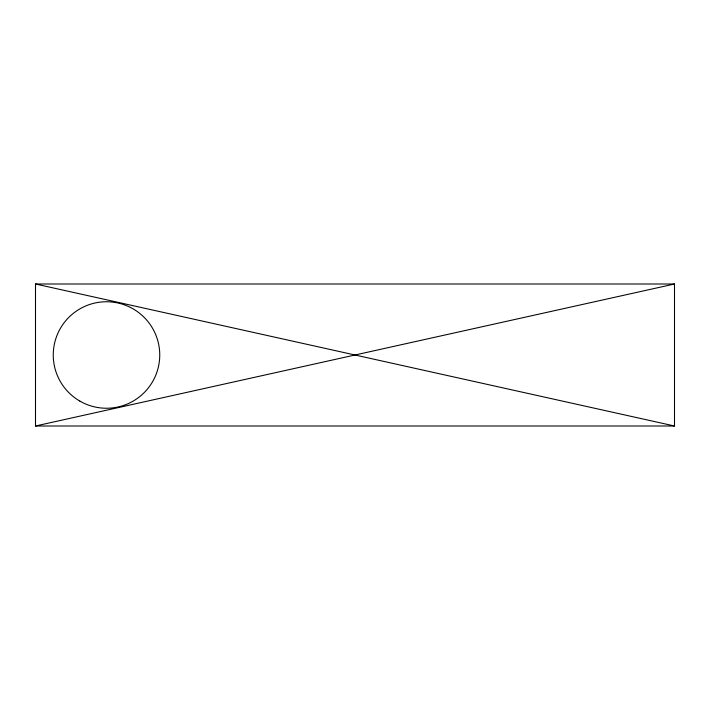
<?xml version="1.0" encoding="UTF-8"?>
<svg xmlns="http://www.w3.org/2000/svg" width="710" height="710" viewBox="0 0 710 710"><rect width="100%" height="100%" fill="white"/><g stroke="black" fill="none" stroke-linecap="round" stroke-linejoin="round"><path stroke-width="1.06" d="M35.5 426L674.5 284L674.5 426L35.5 426L35.5 284L674.5 284M35.5 284L674.5 426M79.875 401.114A53.25 53.25 0 0 0 159.75 355A53.25 53.25 0 0 0 79.875 308.885A53.25 53.25 0 0 0 79.875 401.114"/></g></svg>
